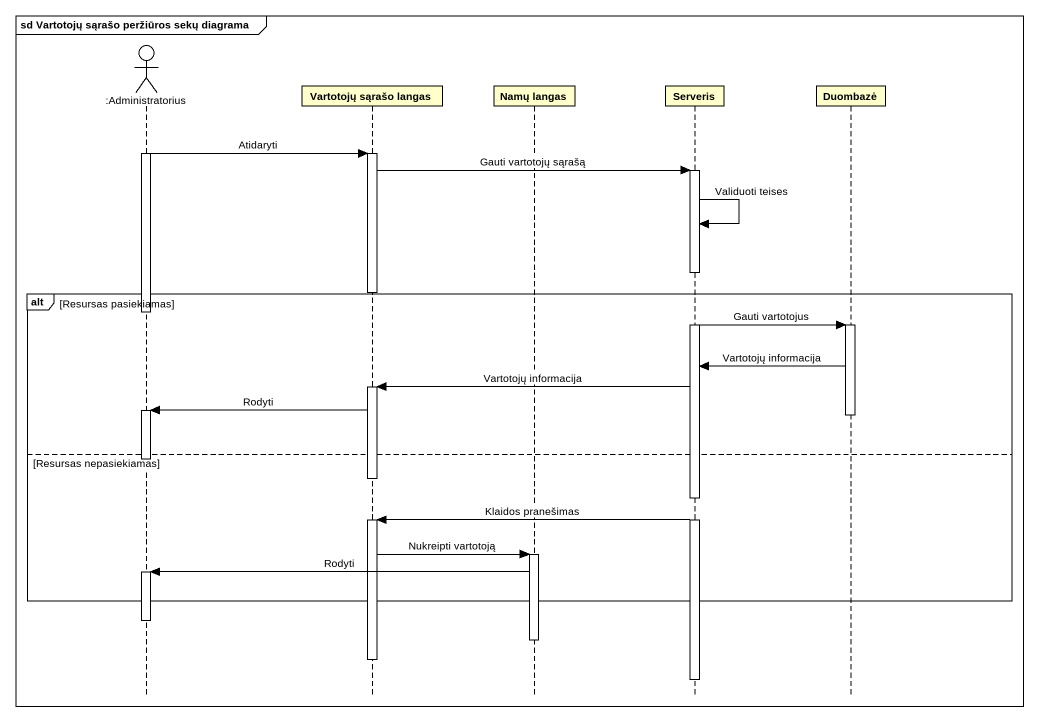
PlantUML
@startuml
mainframe sd Vartotojų sąrašo peržiūros sekų diagrama
hide footbox
actor ":Administratorius" as Administratorius
participant "Vartotojų sąrašo langas" as Vartotojų_sąrašo_langas
participant "Namų langas" as Namų_langas
participant Serveris
participant Duombazė

activate Administratorius
Administratorius -> Vartotojų_sąrašo_langas : Atidaryti
activate Vartotojų_sąrašo_langas
Vartotojų_sąrašo_langas -> Serveris : Gauti vartotojų sąrašą
activate Serveris
Serveris -> Serveris : Validuoti teises
deactivate Vartotojų_sąrašo_langas
alt Resursas pasiekiamas
  deactivate Administratorius
  Serveris -> Duombazė : Gauti vartotojus
  activate Duombazė
  Duombazė -> Serveris : Vartotojų informacija
  Serveris -> Vartotojų_sąrašo_langas : Vartotojų informacija
  activate Vartotojų_sąrašo_langas
  Vartotojų_sąrašo_langas -> Administratorius : Rodyti
  activate Administratorius
  deactivate Duombazė
else Resursas nepasiekiamas
  deactivate Administratorius
  deactivate Vartotojų_sąrašo_langas
  Serveris -> Vartotojų_sąrašo_langas : Klaidos pranešimas
  activate Vartotojų_sąrašo_langas
  Vartotojų_sąrašo_langas -> Namų_langas : Nukreipti vartotoją
  activate Namų_langas
  Namų_langas -> Administratorius : Rodyti
  activate Administratorius
end
deactivate Administratorius
deactivate Namų_langas
deactivate Vartotojų_sąrašo_langas
deactivate Serveris
@enduml
